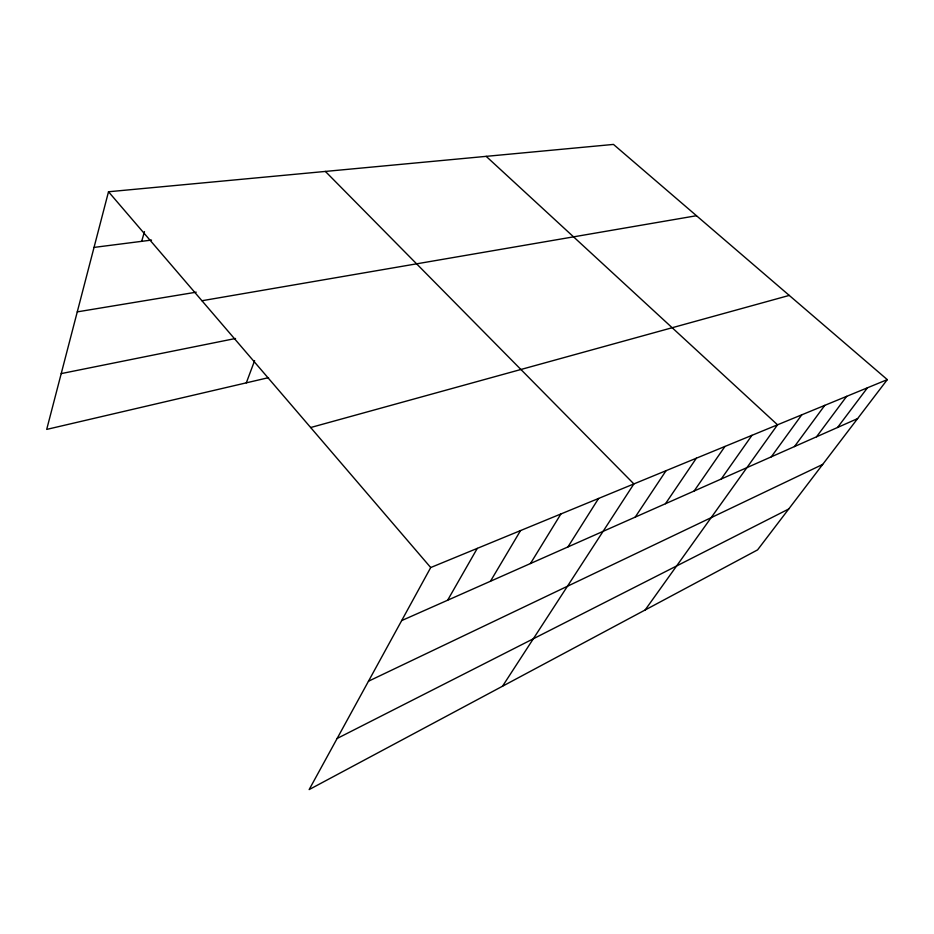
<?xml version="1.0" encoding="UTF-8"?>
<svg xmlns="http://www.w3.org/2000/svg" width="934" height="934" viewBox="0 0 934 934"><rect width="100%" height="100%" fill="white"/><g stroke="black" fill="none" stroke-linecap="round" stroke-linejoin="round"><path stroke-width="1.4" d="M887.3 379.624L430.714 567.545L309.154 789.58L757.567 549.893L887.3 379.624L613.475 144.42L108.507 191.762L46.7 429.406L268.525 377.663M141.688 241.334L144.466 231.62M246.319 382.847L254.608 360.664M447.631 600.223L477.274 548.386M490.455 581.252L520.553 530.57M530.465 563.529L560.902 513.969M567.93 546.927L598.589 498.452M502.515 686.221L633.882 483.929L325.382 171.424M635.19 517.132L666.059 470.689M665.487 503.706L696.355 458.209M694.114 491.027L724.947 446.452M721.223 479.014L751.963 435.326M645.125 609.995L777.532 424.807L486.182 156.352M771.297 456.831L801.781 414.824M794.472 446.569L824.78 405.356M816.538 436.785L846.659 396.355M837.553 427.48L867.464 387.785M337.127 738.479L788.728 508.995M368.475 681.225L822.679 464.432M401.678 620.585L857.61 418.595M310.66 427.527L789.265 295.413M61.212 373.6L235.543 338.482M201.954 300.736L696.484 215.719M77.265 311.874L196.233 292.179M94.042 247.405L151.518 240.085M108.507 191.762L430.714 567.545"/></g></svg>
